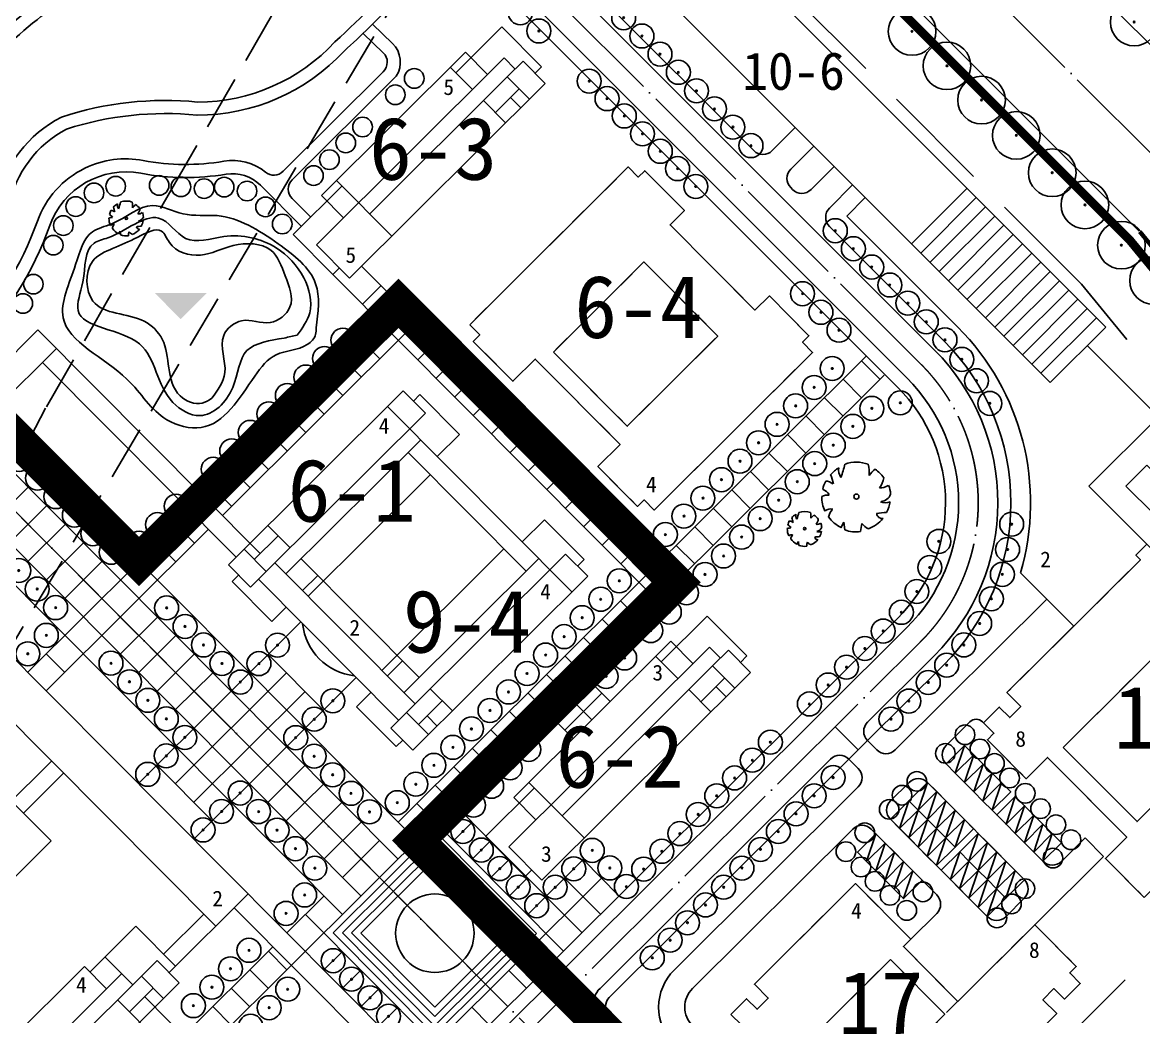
# Model space of a CAD drawing. Extents: x 38883873 to 41204444, y -39183004 to -36939090.
# Drawn here: x 39764102 to 40021309, y -38479578 to -38251559 of the extents above; entities that cross this region are included whole.
import ezdxf

# ---------------------------------------------------------------- set-up
doc = ezdxf.new("R2010")
doc.units = 0
doc.header["$LTSCALE"] = 1000
doc.header["$MEASUREMENT"] = 0
for name, pattern in [('CENT', [15, 13, -1, 0, -1]), ('DASH', [0.35, 0.25, -0.1]), ('DOTE', [2.42, 2, -0.2, 0.02, -0.2])]:
    doc.linetypes.add(name, pattern=pattern)
doc.layers.get('0').update_dxf_attribs({"linetype": 'CONTINUOUS'})
for name, color, linetype in [('00禁止开口段', 30, 'CONTINUOUS'), ('1-CEG', 220, 'CONTINUOUS'), ('A-FACE', 4, 'CONTINUOUS'), ('DOTE', 1, 'DOTE'), ('LH', 104, 'CONTINUOUS'), ('PUB_DIM', 3, 'CONTINUOUS'), ('PUB_TEXT', 4, 'CONTINUOUS'), ('TREE1', 62, 'CONTINUOUS'), ('W', 5, 'CONTINUOUS'), ('人行道', 251, 'CONTINUOUS'), ('停车', 165, 'CONTINUOUS'), ('现状河道', 151, 'CONTINUOUS'), ('立面1', 131, 'CONTINUOUS'), ('等高线', 250, 'DASH'), ('范围', 7, 'CONTINUOUS'), ('道路中心线', 5, 'CENT')]:
    doc.layers.add(name, color=color, linetype=linetype)
doc.styles.add('-黑体', font='SIMHEI.TTF')
doc.styles.get("Standard").update_dxf_attribs({"font": 'SimSun.ttf', "height": 20})

# ---------------------------------------------------------------- blocks, each defined once
blk = doc.blocks.new('suh')
at = {"layer": '立面1', "linetype": 'DASH', "ltscale": 30}
for points in [[(1028860, 497215), (1037747, 488284), (1042638, 493151), (1060836, 474862), (1055945, 469995), (1064833, 461064), (1066321, 462545), (1068720, 460135), (1072335, 463732), (1069937, 466142), (1072488, 468681), (1075663, 465492), (1108837, 498502), (1105663, 501692), (1108215, 504231), (1110613, 501821), (1114228, 505418), (1111830, 507828), (1113319, 509310), (1104431, 518241), (1101135, 514961), (1098596, 517513), (1101892, 520793), (1088772, 533978), (1085476, 530698), (1082937, 533250), (1086233, 536530), (1077346, 545461), (1075857, 543980), (1073459, 546390), (1069844, 542793), (1072242, 540383), (1069690, 537844), (1065458, 542097), (1062906, 539557), (1063964, 538494), (1033341, 508023), (1036516, 504833), (1033964, 502294), (1031565, 504704), (1027950, 501107), (1030348, 498697), (1028860, 497215)], [(1046250, 495475), (1063179, 478463), (1093589, 508722), (1076660, 525735), (1046250, 495475)]]:
    blk.add_lwpolyline(points, dxfattribs=at)
blk = doc.blocks.new('sue')
at = {"layer": '立面1', "linetype": 'DASH', "ltscale": 30}
for p, q in [((998579, 464210), (975400, 441145)), ((1011276, 451451), (998579, 464210)), ((1039710, 454774), (992925, 408221)), ((1039710, 454774), (1049232, 445205)), ((1011276, 451451), (1009574, 449758)), ((1009574, 449758), (1022059, 437211)), ((1006597, 446796), (988309, 428597)), ((1006597, 446796), (1019082, 434249)), ((1049232, 445205), (1047743, 443724)), ((1047743, 443724), (1050141, 441314)), ((975400, 441145), (978574, 437955)), ((1044128, 440126), (1041576, 437587)), ((1046526, 437716), (1044128, 440126)), ((1050141, 441314), (1046526, 437716)), ((973624, 437826), (970008, 434229)), ((976022, 435416), (973624, 437826)), ((978574, 437955), (976022, 435416)), ((1041576, 437587), (1044750, 434397)), ((970008, 434229), (972407, 431819)), ((1044750, 434397), (1013277, 403080)), ((972407, 431819), (970918, 430338)), ((970918, 430338), (979805, 421406)), ((988309, 428597), (1000793, 416051)), ((979805, 421406), (984697, 426273)), ((984697, 426273), (997816, 413088)), ((1002447, 398652), (992925, 408221)), ((1010103, 406270), (1007551, 403730)), ((1013277, 403080), (1010103, 406270)), ((1009949, 401320), (1006334, 397723)), ((1007551, 403730), (1009949, 401320)), ((1003936, 400133), (1002447, 398652)), ((1006334, 397723), (1003936, 400133))]:
    blk.add_line(p, q, dxfattribs=at)
blk = doc.blocks.new('sdihi')
at = {"layer": '现状河道', "linetype": 'DASH', "ltscale": 50}
for points in [[(41878336, -39038113), (41908102, -38992495), (42021709, -38801593), (42048629, -38759764), (42054582, -38748359), (42082859, -38699270), (42201077, -38493736), (42218027, -38469775, 0.0655866), (42257715, -38394406, 0.0396637), (42276603, -38327312), (42305346, -38205349), (42347214, -38058028), (42382881, -37923619), (42467274, -37614872)], [(42110551, -39232996), (41915160, -39072336, -0.3704711), (41908653, -39035113), (42216721, -38517121), (42276586, -38418515, 0.0701513), (42287603, -38392857), (42347712, -38171793), (42390437, -38008618), (42500784, -37614872)]]:
    blk.add_lwpolyline(points, format="xyb", dxfattribs=at)
blk = doc.blocks.new('7')
at = {"layer": 'TREE1', "linetype": 'ByBlock'}
blk.add_circle((0, 0), 3.64, dxfattribs=at)
at = {"layer": 'TREE1', "linetype": 'Continuous', "ltscale": 10}
blk.add_circle((0, 0), 0.121, dxfattribs=at)
blk = doc.blocks.new('sdji')
at = {"linetype": 'Continuous', "ltscale": 10}
for radius in [2750, 184]:
    blk.add_circle((512091, 867961), radius, dxfattribs=at)
blk = doc.blocks.new('sij')
at = {"layer": 'TREE1', "linetype": 'Continuous', "ltscale": 10}
blk.add_circle((327690, 1006813), 2250, dxfattribs=at)
blk = doc.blocks.new('M_F13')
for p, q in [((-515, 179), (-397, 193)), ((-484, 239), (-484, 239)), ((-397, 193), (-484, 239))]:
    blk.add_line(p, q)
blk.add_circle((-3, 3), 38.2)
for centre, radius, start, end in [((-8, 3), 532, 89.3321, 114.3856), ((-175, 449), 193, 352.0775, 26.6128), ((-8, 3), 531, 62.8767, 77.7021), ((-8, 3), 527, 126.0751, 153.6245), ((-356, 208), 224, 48.5203, 80.5151), ((-325, 399), 130, 343.6555, 39.76), ((-85, 589), 202, 304.1868, 338.5411), ((80, 476), 154, 315.8454, 359.7651), ((-244, 1929), 1632, 285.4397, 290.7099), ((-8, 3), 523, 31.4098, 49.4752), ((-8, 3), 537, 160.8426, 187.275), ((412, 44), 234, 83.5323, 121.6544), ((959, 2091), 1965, 250.0865, 256.3451), ((-8, 3), 534, 340.3307, 19.43), ((-610, -942), 880, 77.3728, 85.4649), ((-5, -500), 587, 134.7782, 147.3315), ((-8, 3), 524, 200.8103, 231.4392), ((-251, -396), 87.2, 97.741, 188.8107), ((-1350, -519), 1108, 2.9465, 10.9238), ((-8, 3), 514, 305.394, 326.2464), ((358, 465), 656, 266.7455, 282.0146), ((0, -631), 545, 39.6536, 53.993), ((-8, 3), 522, 243.1498, 261.8356), ((125, -442), 220, 160.6009, 199.3991), ((100, -357), 178, 186.1912, 248.4952), ((-8, 3), 527, 274.7236, 290.3277), ((296, -376), 163, 170.6314, 220.6278), ((325, -118), 300, 230.4582, 263.1093)]:
    blk.add_arc(centre, radius, start, end)
at = {"width": 0.8, "flags": 9}
for tag, p in [('XSIZE', (-62, 12)), ('YSIZE', (9, 6))]:
    blk.add_attdef(tag, p, '', height=0.2, dxfattribs=at)
blk = doc.blocks.new('siuweh')
at = {"layer": '立面1', "linetype": 'Continuous', "ltscale": 10}
for p, q in [((39863527, -38263111), (39874089, -38252601)), ((39883188, -38261745), (39874089, -38252601)), ((39832698, -38291248), (39865731, -38258379)), ((39870809, -38263482), (39865731, -38258379)), ((39831538, -38302559), (39874602, -38259709)), ((39867336, -38266939), (39862257, -38261835)), ((39874602, -38259709), (39877141, -38262261)), ((39875333, -38264059), (39878948, -38260462)), ((39884027, -38265566), (39878948, -38260462)), ((39881699, -38263227), (39883188, -38261745)), ((39843789, -38295447), (39875333, -38264059)), ((39880412, -38269163), (39875333, -38264059)), ((39839156, -38310215), (39884027, -38265566)), ((39872626, -38272255), (39878084, -38266824)), ((39874954, -38274594), (39869875, -38269491)), ((39878427, -38271138), (39876099, -38268799)), ((39848868, -38300551), (39836171, -38287792)), ((39826241, -38300212), (39837441, -38289068)), ((39837776, -38296352), (39832698, -38291248)), ((39835340, -38309357), (39826241, -38300212)), ((39839156, -38310215), (39831538, -38302559)), ((39835340, -38309357), (39836829, -38307875))]:
    blk.add_line(p, q, dxfattribs=at)
blk = doc.blocks.new('sppw')
at = {"layer": '立面1', "linetype": 'Continuous', "lineweight": -3, "ltscale": 10}
for p, q in [((39905637, -38214437), (39892909, -38227165)), ((40012622, -38321422), (39905637, -38214437)), ((39999894, -38334150), (39892878, -38227134)), ((39968074, -38302330), (39980802, -38289603)), ((39953225, -38295966), (39957468, -38291724)), ((39970196, -38304452), (39982924, -38291724)), ((39972317, -38306573), (39985045, -38293845)), ((39978681, -38321422), (39953225, -38295966)), ((39974438, -38308694), (39987166, -38295966)), ((39976560, -38310816), (39989288, -38298088)), ((39978681, -38312937), (39991409, -38300209)), ((39980802, -38315058), (39993530, -38302330)), ((39982924, -38317180), (39995651, -38304452)), ((39985045, -38319301), (39997773, -38306573)), ((39987166, -38321422), (39999894, -38308694)), ((39989288, -38323544), (40002015, -38310816)), ((39991409, -38325665), (40004137, -38312937)), ((39993530, -38327786), (40006258, -38315058)), ((39995651, -38329908), (40008379, -38317180)), ((39997773, -38332029), (40010501, -38319301)), ((39999894, -38334150), (40012622, -38321422)), ((40024699, -38341985), (40008379, -38325665)), ((40008782, -38357902), (40024699, -38341985)), ((40024165, -38351004), (40028942, -38346227)), ((40028942, -38346227), (40035306, -38352591)), ((40030529, -38357368), (40024165, -38351004)), ((40017267, -38357902), (40022044, -38353125)), ((40028408, -38359489), (40022044, -38353125)), ((40030529, -38357368), (40035306, -38352591)), ((40022085, -38371205), (40008782, -38357902)), ((40023631, -38364266), (40017267, -38357902)), ((40023631, -38364266), (40028408, -38359489)), ((39993071, -38377773), (40005280, -38390043))]:
    blk.add_line(p, q, dxfattribs=at)
for centre, major_axis, start_param, end_param in [((39905922, -38227353), (-3728, 3728), 3.9269908, 10.2101761), ((39938376, -38361727), (-41369, 39212), 3.6148747, 4.6856357)]:
    blk.add_ellipse(centre, major_axis=major_axis, ratio=1, start_param=start_param, end_param=end_param, dxfattribs=at)

msp = doc.modelspace()

# ---------------------------------------------------------------- hatches: boundary and pattern name
at = {"layer": 'PUB_DIM', "linetype": 'Continuous'}
msp.add_hatch(color=256, dxfattribs=at).paths.add_polyline_path([(39806413, -38313590), (39794413, -38313590), (39800413, -38319590)])

# ---------------------------------------------------------------- linework, layer by layer
at = {"layer": '00禁止开口段', "const_width": 1000}
msp.add_lwpolyline([(39973380, -38561498), (40012744, -38522135), (40046177, -38481630), (40104554, -38423253, 0.4142136), (40104554, -38390727), (40053012, -38339184), (40020438, -38299547)], format="xyb", dxfattribs=at)
at = {"layer": 'A-FACE'}
for p, q in [((39967014, -38333090), (39795505, -38161581)), ((39973378, -38326726), (39834139, -38187487)), ((39860545, -38496308), (39966943, -38390436)), ((39957986, -38412045), (39973291, -38396816)), ((39957977, -38416286), (39953724, -38420518)), ((39896616, -38473111), (39949486, -38420503))]:
    msp.add_line(p, q, dxfattribs=at)
at = {"layer": 'A-FACE', "linetype": 'Continuous'}
for p, q in [((39954844, -38188691), (40042931, -38276778)), ((39932216, -38211318), (40020304, -38299406))]:
    msp.add_line(p, q, dxfattribs=at)
msp.add_lwpolyline([(40053104, -38339297), (40020500, -38299622)], dxfattribs=at)
at = {"layer": 'A-FACE'}
for centre, radius, start, end in [((39938376, -38361727), 49500, 314.85794, 45), ((39938376, -38361727), 40500, 314.85794, 45), ((39960104, -38414170), 3000, 134.85794, 224.85794), ((39951598, -38422634), 3000, 44.85794, 134.85794)]:
    msp.add_arc(centre, radius, start, end, dxfattribs=at)
at = {"layer": 'A-FACE', "linetype": 'Continuous'}
msp.add_arc((39900849, -38477364), 6000, 134.85794, 224.85794, dxfattribs=at)
at = {"layer": 'DOTE', "linetype": 'Continuous', "ltscale": 10}
msp.add_line((39932027, -38472156), (39932027, -38472156), dxfattribs=at)
at = {"layer": 'W', "flags": 128}
for points in [[(39839956, -38210698, -0.0511052), (39817930, -38233222, -0.140712), (39784302, -38243196, 0.2104494), (39765555, -38248599, 0.0540291), (39749858, -38264008, -0.0154799), (39734813, -38294682, -0.0422093), (39723074, -38310943, -0.0422093)], [(39842090, -38212833, -0.0508624), (39819705, -38235648, -0.1423052), (39784104, -38246198, 0.2134695), (39767447, -38250928, 0.0531452), (39752427, -38265608, -0.0153368), (39737426, -38296157, -0.042859), (39725196, -38313076, -0.0397694)], [(39859281, -38230024, -0.0295451), (39853361, -38237618, -0.0403972), (39835799, -38255982, -0.2101361), (39804292, -38269813, 0.1035566), (39773049, -38273251, 0.2243536), (39758137, -38292677, -0.0380832), (39743761, -38316958, -0.0265738), (39736911, -38324849, -0.0181654)]]:
    msp.add_lwpolyline(points, format="xyb", dxfattribs=at)
at = {"layer": 'W'}
for centre, radius, start, end in [((39731120, -38138297), 160504, 311.70592, 317.31543), ((39804318, -38227069), 45744, 269.77979, 317.24236), ((39796883, -38346149), 73695, 84.30892, 107.91665), ((39786150, -38298745), 25663, 117.72166, 168.57813)]:
    msp.add_arc(centre, radius, start, end, dxfattribs=at)
at = {"layer": '人行道'}
for p, q in [((39930095, -38213439), (40018183, -38301527)), ((39931865, -38280971), (39871923, -38221029)), ((39964892, -38335211), (39861317, -38231635)), ((39846890, -38258513), (39842296, -38254061)), ((39848978, -38256358), (39844441, -38251962)), ((39846841, -38262868), (39823889, -38285707)), ((39849864, -38263889), (39825964, -38287671)), ((39936108, -38280971), (39941411, -38275667)), ((39940351, -38285213), (39945654, -38279910)), ((39945017, -38289880), (39950321, -38284577)), ((39828119, -38298343), (39818714, -38288891)), ((39940775, -38289880), (39940351, -38289456)), ((39949260, -38294123), (39954563, -38288820)), ((39830246, -38296227), (39825954, -38291913)), ((39975499, -38324604), (39949260, -38298365)), ((39841921, -38307464), (39914079, -38379981)), ((39835340, -38309357), (39909826, -38384213)), ((39846365, -38311930), (39842112, -38316163)), ((39850386, -38315971), (39805763, -38360373)), ((39854618, -38320224), (39809996, -38364626)), ((39841880, -38324435), (39846112, -38328688)), ((39859062, -38324690), (39854809, -38328922)), ((39837627, -38328667), (39841859, -38332920)), ((39957747, -38328065), (39850303, -38434977)), ((39863294, -38328943), (39859041, -38333175)), ((39956620, -38329186), (39960852, -38333439)), ((39961829, -38332467), (39825826, -38467797)), ((39833373, -38332899), (39837606, -38337153)), ((39867526, -38333196), (39863273, -38337428)), ((39952367, -38333418), (39956599, -38337671)), ((39829120, -38337131), (39833352, -38341385)), ((39871758, -38337449), (39867505, -38341681)), ((39948125, -38337639), (39952358, -38341892)), ((39756985, -38341195), (39854535, -38439230)), ((39824867, -38341364), (39829099, -38345617)), ((39875990, -38341702), (39871737, -38345935)), ((39943872, -38341871), (39948104, -38346124)), ((39752732, -38345427), (39850282, -38443462)), ((39820614, -38345596), (39824846, -38349849)), ((39880222, -38345956), (39875969, -38350188)), ((39939619, -38346103), (39943851, -38350356)), ((39816361, -38349828), (39820593, -38354081)), ((39884454, -38350209), (39880201, -38354441)), ((39935366, -38350335), (39939598, -38354588)), ((39744226, -38353892), (39841776, -38451927)), ((39812108, -38354060), (39816340, -38358313)), ((39888687, -38354462), (39884433, -38358694)), ((39931113, -38354567), (39935345, -38358820)), ((39755885, -38357103), (39867189, -38468960)), ((39739972, -38358124), (39837523, -38456159)), ((39765428, -38358187), (39756922, -38366651)), ((39807855, -38358292), (39812087, -38362545)), ((39892919, -38358715), (39888666, -38362947)), ((39926860, -38358799), (39931092, -38363052)), ((39769660, -38362440), (39761154, -38370904)), ((39802574, -38363547), (39765323, -38400613)), ((39897151, -38362968), (39892898, -38367200)), ((39922607, -38363031), (39926839, -38367284)), ((39773892, -38366693), (39765386, -38375157)), ((39799348, -38366756), (39803580, -38371009)), ((39901383, -38367221), (39897130, -38371453)), ((39918353, -38367263), (39922586, -38371517)), ((39806806, -38367800), (39769555, -38404866)), ((39778125, -38370946), (39769618, -38379411)), ((39795095, -38370988), (39799327, -38375242)), ((39905615, -38371475), (39901362, -38375707)), ((39914100, -38371496), (39918332, -38375749)), ((39782357, -38375199), (39773850, -38383664)), ((39901341, -38384192), (39905573, -38388445)), ((39964336, -38418423), (39999099, -38383832)), ((39795053, -38387959), (39786547, -38396423)), ((39827966, -38389066), (39790716, -38426132)), ((39858428, -38494181), (39964827, -38388310)), ((39897088, -38388424), (39901320, -38392677)), ((39799285, -38392212), (39790779, -38400676)), ((39892835, -38392656), (39897067, -38396909)), ((39769576, -38396381), (39773808, -38400634)), ((39803517, -38396465), (39795011, -38404929)), ((39820488, -38396507), (39833184, -38409267)), ((39888581, -38396888), (39898949, -38407307)), ((39824720, -38400760), (39799201, -38426153)), ((39807749, -38400718), (39799243, -38409183)), ((39957977, -38416286), (39975407, -38398942)), ((39840663, -38401825), (39803412, -38438891)), ((39884328, -38401120), (39894696, -38411540)), ((39828952, -38405014), (39803433, -38430406)), ((39880075, -38405352), (39890443, -38415772)), ((39897046, -38405394), (39888539, -38413859)), ((39875822, -38409585), (39880054, -38413838)), ((39871569, -38413817), (39875801, -38418070)), ((39976006, -38417391), (39981422, -38412001)), ((39984577, -38412195), (39984392, -38412009)), ((39960093, -38418412), (39957977, -38416286)), ((39867316, -38418049), (39871548, -38422302)), ((39898732, -38475237), (39953724, -38420518)), ((39953724, -38420518), (39955840, -38422644)), ((39794969, -38421900), (39807665, -38434659)), ((39828910, -38421984), (39820404, -38430448)), ((39863063, -38422281), (39867295, -38426534)), ((39833142, -38426237), (39824636, -38434701)), ((39858809, -38426513), (39892454, -38460324)), ((39963246, -38430087), (39967500, -38425855)), ((39993961, -38448195), (39971742, -38425866)), ((39913597, -38468910), (39955830, -38426887)), ((39837374, -38430490), (39828868, -38438955)), ((39854556, -38430745), (39888200, -38464557)), ((39985454, -38456659), (39963236, -38434330)), ((39987634, -38433330), (39986576, -38432267)), ((39841818, -38434956), (39833312, -38443420)), ((39867274, -38435019), (39863020, -38439251)), ((39917830, -38473164), (39954601, -38436574)), ((39958844, -38436585), (39973868, -38451683)), ((39858783, -38437120), (39835391, -38460396)), ((39858778, -38439241), (39837512, -38460401)), ((39846050, -38439209), (39837544, -38447674)), ((39858778, -38439241), (39879938, -38460507)), ((39858783, -38437120), (39882060, -38460512)), ((39871506, -38439272), (39867253, -38443505)), ((40002456, -38443973), (40007873, -38438584)), ((40012105, -38442837), (40007873, -38438584)), ((39858773, -38441362), (39839633, -38460407)), ((39858773, -38441362), (39877817, -38460501)), ((39858767, -38443483), (39841755, -38460412)), ((39858767, -38443483), (39875696, -38460496)), ((39875738, -38443526), (39871485, -38447758)), ((39892708, -38443568), (39879949, -38456264)), ((39892708, -38443568), (39900960, -38451860)), ((39996337, -38458527), (40012105, -38442837)), ((39896940, -38447821), (39854409, -38490142)), ((39879970, -38447779), (39875717, -38452011)), ((39888455, -38447800), (39896707, -38456092)), ((39833290, -38451906), (39824784, -38460370)), ((39989697, -38456670), (39993950, -38452437)), ((39829037, -38456138), (39862682, -38489949)), ((39967903, -38461851), (39973857, -38455926)), ((39835391, -38460396), (39858667, -38483788)), ((39837512, -38460401), (39858673, -38481667)), ((39839633, -38460407), (39858678, -38479546)), ((39841755, -38460412), (39858683, -38477424)), ((39882060, -38460512), (39858667, -38483788)), ((39879938, -38460507), (39858673, -38481667)), ((39877817, -38460501), (39858678, -38479546)), ((39875696, -38460496), (39858683, -38477424)), ((39821594, -38463544), (39801037, -38483999)), ((39820531, -38464602), (39824763, -38468855)), ((39837502, -38464644), (39833248, -38468876)), ((39879928, -38464749), (39883947, -38468789)), ((39825826, -38467797), (39805270, -38488252)), ((39816278, -38468834), (39820510, -38473087)), ((39841734, -38468897), (39837481, -38473129)), ((39875675, -38468981), (39879694, -38473021)), ((39812025, -38473066), (39816257, -38477319)), ((39845966, -38473150), (39841713, -38477382)), ((39871422, -38473213), (39875441, -38477253)), ((39807772, -38477298), (39812004, -38481551)), ((39850198, -38477403), (39845945, -38481636)), ((39867168, -38477446), (39871188, -38481485)), ((39898722, -38479480), (39921787, -38502660))]:
    msp.add_line(p, q, dxfattribs=at)
msp.add_lwpolyline([(40050787, -38341202), (40018183, -38301527)], dxfattribs=at)
msp.add_circle((39858725, -38460454), 9000, dxfattribs=at)
for centre, radius, start, end in [((40437444, -37706090), 767000, 210.10706, 210.10706), ((40150696, -37835001), 454624, 214.21121, 214.21121), ((39844803, -38260667), 6000, 327.51649, 45.90093), ((39844803, -38260667), 3000, 312.80916, 45.90093), ((39933987, -38278849), 3000, 225, 315), ((39787837, -38304400), 21554, 115.83434, 160.38945), ((39787837, -38304400), 21554, 79.31365, 115.83434), ((39801606, -38231431), 52703, 259.31365, 279.54336), ((39812334, -38295239), 12000, 51.00547, 99.54336), ((39942472, -38287335), 3000, 135, 225), ((39787837, -38304400), 18554, 79.31365, 160.38945), ((39801607, -38231422), 55712, 259.31497, 279.54182), ((39812334, -38295239), 9000, 44.85794, 99.54182), ((39821773, -38283581), 3000, 231.00547, 314.85794), ((39828080, -38289797), 3000, 134.85794, 224.85794), ((39942896, -38287759), 3000, 225, 315), ((39951381, -38296244), 3000, 135, 225), ((39697950, -38272375), 73868, 315.29464, 340.38945), ((39697950, -38272375), 76868, 315.29464, 340.38945), ((39938376, -38361727), 52500, 314.85794, 45), ((39938376, -38361727), 37500, 314.85794, 45), ((39982904, -38413490), 2100, 44.85794, 134.85794), ((39962220, -38416296), 3000, 224.85794, 314.85794), ((39978122, -38419518), 3000, 134.85794, 224.85794), ((39953714, -38424760), 3000, 314.85794, 44.85794), ((39969616, -38427982), 3000, 44.85794, 134.85794), ((39965362, -38432214), 3000, 134.85794, 224.85794), ((39956717, -38438701), 3000, 44.85794, 134.85794), ((40000340, -38441847), 3000, 224.85794, 314.85794), ((39991834, -38450311), 3000, 314.85794, 44.85794), ((39971741, -38453799), 3000, 314.85794, 44.85794), ((39987581, -38454543), 3000, 224.85794, 314.85794), ((39922062, -38477417), 12000, 134.85794, 224.85794), ((39900849, -38477364), 3000, 134.85794, 224.85794), ((39922062, -38477417), 6000, 134.85794, 224.85794)]:
    msp.add_arc(centre, radius, start, end, dxfattribs=at)
at = {"layer": '停车', "linetype": 'Continuous', "ltscale": 10}
for points in [[(39978111, -38423760), (39975995, -38421634), (39980248, -38417402), (39982364, -38419528), (39978111, -38423760), (39980248, -38417402)], [(39980227, -38425887), (39978111, -38423760), (39982364, -38419528), (39984481, -38421655), (39980227, -38425887), (39982364, -38419528)], [(39982343, -38428013), (39980227, -38425887), (39984481, -38421655), (39986597, -38423781), (39982343, -38428013), (39984481, -38421655)], [(39984460, -38430140), (39982343, -38428013), (39986597, -38423781), (39988713, -38425908), (39984460, -38430140), (39986597, -38423781)], [(39969605, -38432225), (39967489, -38430098), (39971742, -38425866), (39973858, -38427992), (39969605, -38432225), (39971742, -38425866)], [(39986576, -38432267), (39984460, -38430140), (39988713, -38425908), (39990829, -38428034), (39986576, -38432267), (39988713, -38425908)], [(39971721, -38434351), (39969605, -38432225), (39973858, -38427992), (39975974, -38430119), (39971721, -38434351), (39973858, -38427992)], [(39989750, -38435456), (39987634, -38433330), (39991887, -38429098), (39994003, -38431224), (39989750, -38435456), (39991887, -38429098)], [(39965352, -38436457), (39963236, -38434330), (39967489, -38430098), (39969605, -38432225), (39965352, -38436457), (39967489, -38430098)], [(39973837, -38436478), (39971721, -38434351), (39975974, -38430119), (39978090, -38432246), (39973837, -38436478), (39975974, -38430119)], [(39991866, -38437583), (39989750, -38435456), (39994003, -38431224), (39996119, -38433351), (39991866, -38437583), (39994003, -38431224)], [(39967468, -38438583), (39965352, -38436457), (39969605, -38432225), (39971721, -38434351), (39967468, -38438583), (39969605, -38432225)], [(39969584, -38440710), (39967468, -38438583), (39971721, -38434351), (39973837, -38436478), (39969584, -38440710), (39971721, -38434351)], [(39975953, -38438604), (39973837, -38436478), (39978090, -38432246), (39980206, -38434372), (39975953, -38438604), (39978090, -38432246)], [(39978069, -38440731), (39975953, -38438604), (39980206, -38434372), (39982322, -38436499), (39978069, -38440731), (39980206, -38434372)], [(39993982, -38439710), (39991866, -38437583), (39996119, -38433351), (39998235, -38435477), (39993982, -38439710), (39996119, -38433351)], [(39971700, -38442836), (39969584, -38440710), (39973837, -38436478), (39975953, -38438604), (39971700, -38442836), (39973837, -38436478)], [(39996098, -38441836), (39993982, -38439710), (39998235, -38435477), (40000351, -38437604), (39996098, -38441836), (39998235, -38435477)], [(39957764, -38444007), (39955648, -38441880), (39959902, -38437648), (39962018, -38439774), (39957764, -38444007), (39959902, -38437648)], [(39973816, -38444963), (39971700, -38442836), (39975953, -38438604), (39978069, -38440731), (39973816, -38444963), (39975953, -38438604)], [(39981243, -38443921), (39979127, -38441794), (39983380, -38437562), (39985496, -38439689), (39981243, -38443921), (39983380, -38437562)], [(39998214, -38443963), (39996098, -38441836), (40000351, -38437604), (40002467, -38439731), (39998214, -38443963), (40000351, -38437604)], [(39959881, -38446133), (39957764, -38444007), (39962018, -38439774), (39964134, -38441901), (39959881, -38446133), (39962018, -38439774)], [(39961997, -38448260), (39959881, -38446133), (39964134, -38441901), (39966250, -38444028), (39961997, -38448260), (39964134, -38441901)], [(39976990, -38448153), (39974874, -38446026), (39979127, -38441794), (39981243, -38443921), (39976990, -38448153), (39979127, -38441794)], [(39983359, -38446047), (39981243, -38443921), (39985496, -38439689), (39987613, -38441815), (39983359, -38446047), (39985496, -38439689)], [(39985475, -38448174), (39983359, -38446047), (39987613, -38441815), (39989729, -38443942), (39985475, -38448174), (39987613, -38441815)], [(39964113, -38450386), (39961997, -38448260), (39966250, -38444028), (39968366, -38446154), (39964113, -38450386), (39966250, -38444028)], [(39979106, -38450279), (39976990, -38448153), (39981243, -38443921), (39983359, -38446047), (39979106, -38450279), (39981243, -38443921)], [(39987592, -38450300), (39985475, -38448174), (39989729, -38443942), (39991845, -38446068), (39987592, -38450300), (39989729, -38443942)], [(39966229, -38452513), (39964113, -38450386), (39968366, -38446154), (39970482, -38448281), (39966229, -38452513), (39968366, -38446154)], [(39981222, -38452406), (39979106, -38450279), (39983359, -38446047), (39985475, -38448174), (39981222, -38452406), (39983359, -38446047)], [(39989708, -38452427), (39987592, -38450300), (39991845, -38446068), (39993961, -38448195), (39989708, -38452427), (39991845, -38446068)], [(39983338, -38454533), (39981222, -38452406), (39985475, -38448174), (39987592, -38450300), (39983338, -38454533), (39985475, -38448174)], [(39985454, -38456659), (39983338, -38454533), (39987592, -38450300), (39989708, -38452427), (39985454, -38456659), (39987592, -38450300)]]:
    msp.add_lwpolyline(points, dxfattribs=at)
at = {"layer": '立面1', "linetype": 'Continuous', "ltscale": 10}
for p, q in [((39767674, -38322095), (39724044, -38365509)), ((39728276, -38369762), (39771907, -38326348)), ((39813153, -38374179), (39768717, -38329522)), ((39855283, -38336913), (39853794, -38338394)), ((39883850, -38365621), (39878746, -38370700)), ((39892949, -38374766), (39883850, -38365621)), ((39874570, -38372316), (39846570, -38400177)), ((39828036, -38374605), (39855122, -38401825)), ((39882555, -38374528), (39851648, -38405281)), ((39888709, -38373482), (39852203, -38409808)), ((39893788, -38378586), (39888709, -38373482)), ((39892949, -38374766), (39891460, -38376247)), ((39854188, -38407833), (39822024, -38375509)), ((39850395, -38411606), (39818231, -38379283)), ((39893788, -38378586), (39853666, -38418509)), ((39910639, -38398215), (39921201, -38387705)), ((39930300, -38396849), (39921201, -38387705)), ((39875673, -38440625), (39921714, -38394813)), ((39876833, -38429314), (39912843, -38393483)), ((39917921, -38398586), (39912843, -38393483)), ((39921714, -38394813), (39924253, -38397365)), ((39922445, -38399163), (39926060, -38395566)), ((39931139, -38400670), (39926060, -38395566)), ((39851313, -38397997), (39847840, -38401453)), ((39914448, -38402043), (39909369, -38396939)), ((39928811, -38398330), (39930300, -38396849)), ((39883291, -38448281), (39931139, -38400670)), ((39887924, -38433514), (39922445, -38399163)), ((39927524, -38404267), (39922445, -38399163)), ((39919738, -38407359), (39925196, -38401928)), ((39844047, -38405227), (39840751, -38408507)), ((39862740, -38409480), (39857661, -38404377)), ((39922066, -38409698), (39916987, -38404594)), ((39925539, -38406242), (39923211, -38403903)), ((39849850, -38417651), (39840751, -38408507)), ((39860412, -38407141), (39854954, -38412572)), ((39852203, -38409808), (39848588, -38413405)), ((39857281, -38414912), (39852203, -38409808)), ((39859266, -38412937), (39856939, -38410597)), ((39853666, -38418509), (39848588, -38413405)), ((39851339, -38416170), (39849850, -38417651)), ((39893002, -38438618), (39880306, -38425858)), ((39870376, -38438279), (39881576, -38427134)), ((39881911, -38434418), (39876833, -38429314)), ((39879475, -38447423), (39870376, -38438279)), ((39883291, -38448281), (39875673, -38440625)), ((39879475, -38447423), (39880963, -38445942)), ((39797749, -38469494), (39815896, -38451437)), ((39796487, -38465248), (39805702, -38456079)), ((39779577, -38469378), (39790139, -38458869)), ((39799238, -38468013), (39790139, -38458869)), ((39789398, -38472302), (39783050, -38465922)), ((39791383, -38470327), (39794998, -38466730)), ((39800077, -38471833), (39794998, -38466730)), ((39746542, -38509868), (39786859, -38469750)), ((39748028, -38513468), (39791383, -38470327)), ((39753780, -38492508), (39778307, -38468103)), ((39778307, -38468103), (39783385, -38473206)), ((39796461, -38475431), (39791383, -38470327)), ((39759955, -38511756), (39800077, -38471833)), ((39788676, -38478523), (39794134, -38473092)), ((39812675, -38495694), (39792149, -38475066)), ((39807932, -38497875), (39785925, -38475758))]:
    msp.add_line(p, q, dxfattribs=at)
at = {"layer": '立面1', "color": 1, "linetype": 'Continuous', "ltscale": 10}
for p, q in [((39818670, -38373344), (39767674, -38322095)), ((39851467, -38336055), (39811345, -38375977)), ((39851467, -38336055), (39856545, -38341158)), ((39855283, -38336913), (39864382, -38346057)), ((39856545, -38341158), (39820039, -38377484)), ((39890172, -38382183), (39847851, -38339652)), ((39864382, -38346057), (39859278, -38351135)), ((39855469, -38347307), (39824563, -38378061)), ((39852563, -38350199), (39879648, -38377420)), ((39857641, -38355303), (39829642, -38383165)), ((39820419, -38366949), (39825497, -38372053)), ((39822746, -38369288), (39817288, -38374719)), ((39814960, -38372380), (39820039, -38377484)), ((39811345, -38375977), (39816424, -38381081)), ((39820039, -38377484), (39816424, -38381081)), ((39813673, -38378317), (39812184, -38379798)), ((39812184, -38379798), (39821283, -38388942)), ((39831845, -38378432), (39828372, -38381889)), ((39824580, -38385662), (39821283, -38388942)), ((39760083, -38431641), (39770787, -38420990)), ((39764323, -38432925), (39773538, -38423755)), ((39761572, -38430160), (39770671, -38439304)), ((39760109, -38449814), (39770671, -38439304))]:
    msp.add_line(p, q, dxfattribs=at)
at = {"layer": '立面1', "linetype": 'DASH', "ltscale": 30}
for p, q in [((39943065, -38324897), (39944553, -38323416)), ((39945393, -38327236), (39943065, -38324897)), ((39909028, -38363421), (39945393, -38327236)), ((39905212, -38362563), (39906700, -38361082)), ((39906700, -38361082), (39909028, -38363421))]:
    msp.add_line(p, q, dxfattribs=at)
at = {"layer": '立面1', "linetype": 'Continuous'}
for p, q in [((39731466, -38366588), (39915990, -38552029)), ((39733756, -38383775), (39808453, -38458843)), ((39812706, -38454611), (39912800, -38555203))]:
    msp.add_line(p, q, dxfattribs=at)
at = {"layer": '立面1', "linetype": 'DASH', "ltscale": 30}
for points in [[(39903071, -38284705), (39866707, -38320889), (39869035, -38323229), (39867546, -38324710), (39876645, -38333854), (39881749, -38328776), (39901217, -38348340), (39896113, -38353419), (39905212, -38362563), (39906700, -38361082), (39909028, -38363421), (39945393, -38327236), (39943065, -38324897), (39944553, -38323416), (39935454, -38314272), (39932158, -38317552), (39912691, -38297987), (39915987, -38294707), (39906888, -38285563), (39905399, -38287044), (39903071, -38284705)], [(39906694, -38306493), (39885925, -38327160), (39902853, -38344172), (39923623, -38323505), (39906694, -38306493)]]:
    msp.add_lwpolyline(points, dxfattribs=at)
at = {"layer": '立面1', "linetype": 'Continuous', "ltscale": 10}
msp.add_ellipse((39841657, -38388137), major_axis=(9454, 9408), ratio=1, start_param=2.4602722, end_param=3.8228649, dxfattribs=at)
at = {"layer": '等高线', "linetype": 'Continuous', "ltscale": 10}
msp.add_lwpolyline([(39866707, -38320889), (39903071, -38284705), (39905399, -38287044), (39906888, -38285563), (39915987, -38294707), (39912691, -38297987), (39932158, -38317552), (39935454, -38314272), (39944553, -38323416), (39943065, -38324897), (39945393, -38327236), (39909028, -38363421), (39906700, -38361082), (39905212, -38362563), (39896113, -38353419), (39901217, -38348340), (39881749, -38328776), (39876645, -38333854), (39867546, -38324710), (39869035, -38323229)], close=True, dxfattribs=at)
for points in [[(39885925, -38327160), (39906694, -38306493), (39923623, -38323505), (39902853, -38344172), (39885925, -38327160)], [(40021460, -38452238), (40012572, -38443306), (40017464, -38438440), (39999266, -38420151), (39994374, -38425018), (39985487, -38416086), (39986976, -38414605), (39984577, -38412195), (39988193, -38408598), (39990591, -38411008), (39993143, -38408468), (39989969, -38405279), (40020591, -38374807), (40019533, -38373744), (40022085, -38371205)], [(40002878, -38417826), (40033288, -38387567), (40050216, -38404579), (40019806, -38434839), (40002878, -38417826)], [(39926635, -38479073), (39930251, -38475475), (39932649, -38477885), (39935201, -38475346), (39932027, -38472156), (39955206, -38449091), (39967903, -38461851), (39966201, -38463544), (39978686, -38476090), (39996337, -38458527), (40005859, -38468097), (40004370, -38469578), (40006768, -38471988), (40003153, -38475585), (40000755, -38473175), (39998203, -38475715), (40001377, -38478904), (39969904, -38510222)], [(39963224, -38466506), (39975709, -38479053), (39957420, -38497251), (39944936, -38484704), (39963224, -38466506)], [(39929034, -38481483), (39926635, -38479073)]]:
    msp.add_lwpolyline(points, dxfattribs=at)
for points in [[(39831512, -38321617), (39831375, -38311486), (39822745, -38302314), (39808773, -38295880), (39800965, -38295470), (39793979, -38293553), (39784591, -38297740), (39780144, -38299577), (39776309, -38307106), (39773432, -38319289), (39788089, -38333390), (39797267, -38342698), (39805075, -38344478), (39817403, -38332705), (39822334, -38327777), (39829457, -38325450), (39831375, -38323122), (39831512, -38321617)], [(39827129, -38323259), (39830005, -38318194), (39828635, -38310117), (39822334, -38303273), (39810280, -38300672), (39801513, -38301082), (39795349, -38296428), (39789870, -38297797), (39783706, -38300946), (39780555, -38302178), (39777953, -38311076), (39776857, -38317647), (39790966, -38325313), (39794801, -38331747), (39798637, -38338729), (39804801, -38341740), (39812335, -38335306), (39815622, -38326819), (39824115, -38323944), (39827129, -38323259)], [(39648344, -38521787), (39630746, -38502606), (39614710, -38482033), (39597646, -38466582), (39587770, -38448114), (39587237, -38434261), (39581371, -38431064), (39572306, -38440388), (39568307, -38451311), (39569107, -38465697), (39569900, -38486252), (39564035, -38505167), (39557902, -38515823), (39562435, -38527544), (39592587, -38550042), (39616317, -38570821), (39645154, -38605294), (39664084, -38624742), (39694788, -38642690), (39734782, -38673059), (39755350, -38698176), (39782546, -38704304), (39815075, -38682725), (39834539, -38656618), (39850803, -38636371), (39840405, -38629178), (39818104, -38640033), (39802581, -38634696), (39787893, -38617018), (39774373, -38612015), (39751673, -38615017), (39726145, -38603307), (39709274, -38581731), (39682519, -38561704), (39654176, -38528665), (39648344, -38521787)], [(39659087, -38547539), (39655221, -38536396), (39640350, -38520944), (39625483, -38510068), (39611460, -38490119), (39592665, -38473637), (39584686, -38457178), (39585275, -38444576), (39581745, -38437993), (39576215, -38439286), (39571156, -38450924), (39576653, -38473848), (39573833, -38505791), (39570070, -38515253), (39579661, -38530097), (39608058, -38548136), (39644198, -38582778), (39671243, -38614528), (39711809, -38634456), (39747399, -38658935), (39763287, -38690348), (39799459, -38687983), (39812982, -38665353), (39832876, -38651831), (39842412, -38642421), (39837703, -38635951), (39825694, -38641950), (39803561, -38645714), (39784118, -38626634), (39772988, -38621825), (39742608, -38622727), (39717341, -38611307), (39702000, -38584558), (39683821, -38570277), (39664975, -38559350), (39659087, -38547539)]]:
    msp.add_spline(points, degree=3, dxfattribs=at)
at = {"layer": '等高线', "linetype": 'Continuous', "ltscale": 10, "end_tangent": (0.7721121, 0.6354864)}
msp.add_spline([(39807540, -38337770), (39810554, -38331884), (39810280, -38323396), (39814389, -38319974), (39820964, -38320385), (39825485, -38316825), (39824389, -38309707), (39821101, -38303820), (39812472, -38302725), (39804938, -38304915), (39797815, -38302041), (39796034, -38299440), (39790555, -38300809), (39784802, -38303410), (39780144, -38306421), (39780282, -38315456), (39792062, -38320111), (39796171, -38324218), (39797678, -38330789), (39800281, -38337223), (39805349, -38338865), (39807540, -38337770)], degree=3, dxfattribs=at)
at = {"layer": '范围', "color": 1, "linetype": 'DASH', "ltscale": 50}
for points, const_width in [([(39727275, -37603786), (39309838, -37602478), (39267254, -37697480), (39215453, -37815637), (39203656, -37841696, -0.0375387), (39200633, -37850208, 0.1308835), (39198294, -37865085), (39212418, -38000000), (39219106, -38069414), (39219411, -38084620, -0.195535), (39216767, -38101984), (39156180, -38203680), (39625395, -38659790), (39748451, -38760972), (39960509, -38548914), (40086169, -38423253), (40107609, -38401814, 0.1316525), (40102432, -38392848), (40050787, -38341202), (40018183, -38301527), (39930095, -38213439, -0.2363782)], 2000), ([(39222264, -37800102), (39294204, -37831641), (39414047, -37831641), (39414047, -37911020), (39414047, -37958979), (39590820, -37958979), (39590820, -38141407), (39632801, -38141407, -0.6227318), (39705645, -38289600), (39790842, -38375220), (39850386, -38315971), (39914079, -38379981), (39854535, -38439230), (39886063, -38470915), (39962096, -38547326), (39748451, -38760972), (39625395, -38659790), (39156180, -38203680), (39216767, -38101984, 0.195535), (39219411, -38084620), (39219106, -38069414), (39198294, -37865085, -0.1294591), (39200633, -37850208), (39203656, -37841696)], 8000)]:
    msp.add_lwpolyline(points, format="xyb", close=True, dxfattribs=dict(at, const_width=const_width))
at = {"layer": '范围', "color": 1, "linetype": 'DASH', "ltscale": 100}
msp.add_lwpolyline([(39758123, -38730086), (39949902, -38538307), (40075562, -38412647), (40088290, -38399919), (40039663, -38351291), (40007058, -38311616), (39909848, -38214406, -0.234658), (39710172, -37618732), (39335954, -37617560)], format="xyb", dxfattribs=at)
at = {"layer": '道路中心线', "ltscale": 2}
for p, q in [((39970196, -38329908), (39798959, -38158671)), ((39581820, -38182173), (40169829, -38773104)), ((39942469, -38201065), (40242123, -38500718)), ((39788481, -38574363), (39970117, -38393626)), ((39955851, -38418402), (39950561, -38413085))]:
    msp.add_line(p, q, dxfattribs=at)
msp.add_arc((39938376, -38361727), 45000, 314.85794, 45, dxfattribs=at)

# ---------------------------------------------------------------- block references
at = {"layer": 'A-FACE', "linetype": 'Continuous'}
msp.add_blockref('sue', (38956627, -38913302), dxfattribs=at)
at = {"layer": 'LH', "xscale": 1500.000000000704, "yscale": 1500, "zscale": 1500, "rotation": 90.28739875665877}
for p in [(40019145, -38251466), (39968202, -38253621), (39976204, -38261518), (39984136, -38269373), (39992114, -38277468), (40000351, -38286036), (40007852, -38293406), (40016229, -38302650), (40023605, -38310770)]:
    msp.add_blockref('7', p, dxfattribs=at)
at = {"layer": 'TREE1', "linetype": 'Continuous'}
for p, rotation in [((40743745, -38765743), 89.71588559147328), ((40767445, -38766866), 89.71588559147328), ((40747993, -38769912), 89.71588559147328), ((40771636, -38771062), 89.71588559147328), ((40775784, -38775212), 89.71588559147328), ((40779995, -38779390), 89.71588559147328), ((40759547, -38781415), 89.71588559147328), ((40784143, -38783635), 89.71588559147328), ((40763627, -38785428), 89.71588559147328), ((40788291, -38787785), 89.71588559147328), ((40767595, -38789403), 89.71588559147328), ((40771770, -38793495), 89.71588559147328), ((40792502, -38791963), 89.71588559147328), ((40796650, -38796208), 89.71588559147328), ((40775850, -38797507), 89.71588559147328), ((40779818, -38801483), 89.71588559147328), ((40783993, -38805574), 89.71588559147328), ((40816002, -38815717), 89.71588559147328), ((40820142, -38819846), 89.71588559147328), ((40824352, -38824054), 89.71588559147328), ((40808491, -38830162), 89.71588559147328), ((40828489, -38828173), 89.71588559147328), ((40832653, -38832352), 89.71588559147328), ((40812706, -38834438), 89.71588559147328), ((40836869, -38836625), 89.71588559147328), ((40816849, -38838539), 89.71588559147328), ((38972227, -37808036), 269.7158855914733), ((40841157, -38840750), 89.71588559147328), ((38967973, -37812268), 269.7158855914733), ((40845032, -38845229), 89.71588559147328), ((38963720, -37816500), 269.7158855914733), ((40848383, -38850132), 89.71588559147328), ((38959467, -37820732), 269.7158855914733), ((40830905, -38855205), 89.71588559147328), ((40851442, -38855326), 89.71588559147328), ((38955214, -37824964), 269.7158855914733), ((40824391, -38856470), 89.71588559157412), ((40820032, -38860596), 89.71588559157412), ((38950961, -37829196), 269.7158855914733), ((38946708, -37833429), 269.7158855914733), ((40815531, -38864907), 89.71588559157412), ((38897912, -37835429), 269.7158855914733), ((38942454, -37837661), 269.7158855914733), ((40811277, -38869139), 89.71588559157412), ((38902144, -37839682), 269.7158855914733), ((40807273, -38873292), 89.71588559157412), ((38906376, -37843935), 269.7158855914733), ((38933948, -37846125), 269.7158855914733), ((40803020, -38877524), 89.71588559157412), ((38910608, -37848188), 269.7158855914733), ((38929695, -37850357), 269.7158855914733), ((40798767, -38881756), 89.71588559157412), ((40856460, -38883041), 89.71588559147328), ((38914841, -37852442), 269.7158855914733), ((40794513, -38885988), 89.71588559157412), ((38925442, -37854589), 269.7158855914733), ((40839742, -38886980), 89.71588559147328), ((40855525, -38888839), 89.71588559147328), ((38919073, -37856695), 269.7158855914733), ((40790366, -38890327), 89.71588559157412), ((40837668, -38892971), 89.71588559147328), ((39035623, -37863242), 269.7158855914733), ((40786113, -38894559), 89.71588559157412), ((40854325, -38894538), 89.71588559147328), ((40781860, -38898791), 89.71588559157412), ((40834702, -38898475), 89.71588559147328), ((39031370, -37867474), 269.7158855914733), ((40851805, -38900147), 89.71588559147328), ((38931769, -37869454), 269.7158855914733), ((39027117, -37871706), 269.7158855914733), ((40777914, -38903210), 89.71588559157412), ((40831157, -38903240), 89.71588559147328), ((38936001, -37873707), 269.7158855914733), ((40849107, -38905815), 89.71588559147328), ((39022970, -37876044), 269.7158855914733), ((40773661, -38907442), 89.71588559157412), ((40826992, -38907545), 89.71588559147328), ((38940233, -37877960), 269.7158855914733), ((38957204, -37878002), 269.7158855914733), ((40822778, -38911543), 89.71588559147328), ((40845485, -38910727), 89.71588559147328), ((38944465, -37882214), 269.7158855914733), ((38952951, -37882235), 269.7158855914733), ((39018717, -37880276), 269.7158855914733), ((40767675, -38913716), 89.71588559157412), ((39014463, -37884508), 269.7158855914733), ((40818566, -38915836), 89.71588559147328), ((40841555, -38915371), 89.71588559147328), ((38948697, -37886467), 269.7158855914733), ((40763422, -38917948), 89.71588559157412), ((40814356, -38919916), 89.71588559147328), ((40837336, -38919331), 89.71588559147328), ((39010210, -37888741), 269.7158855914733), ((38969900, -37890762), 269.7158855914733), ((40810058, -38924263), 89.71588559147328), ((40832859, -38923600), 89.71588559147328), ((38965647, -37894994), 269.7158855914733), ((39005957, -37892973), 269.7158855914733), ((40828769, -38927757), 89.71588559147328), ((39001704, -37897205), 269.7158855914733), ((38961394, -37899226), 269.7158855914733), ((40801102, -38933032), 89.71588559147328), ((38997451, -37901437), 269.7158855914733), ((38965626, -37903479), 269.7158855914733), ((40796958, -38937174), 89.71588559147328), ((38969858, -37907732), 269.7158855914733), ((38993092, -37905563), 269.7158855914733), ((38988945, -37909901), 269.7158855914733), ((40792895, -38941236), 89.71588559147328), ((40815495, -38941143), 89.71588559147328), ((38974090, -37911986), 269.7158855914733), ((40788796, -38945332), 89.71588559147328), ((40811140, -38945331), 89.71588559147328), ((38984691, -37914133), 269.7158855914733), ((38978322, -37916239), 269.7158855914733), ((40784541, -38949609), 89.71588559147328), ((40806996, -38949473), 89.71588559147328), ((38999736, -37920747), 269.7158854056759), ((40802933, -38953535), 89.71588559147328), ((40780342, -38954000), 89.71588559147328), ((39003969, -37925000), 269.7158854056759), ((39029424, -37925063), 269.7158854056759), ((40776196, -38958064), 89.71588559147328), ((40798834, -38957631), 89.71588559147328), ((39008201, -37929253), 269.7158854056759), ((39025171, -37929295), 269.7158854056759), ((39033444, -37929102), 269.7158854056759), ((40772038, -38962150), 89.71588559147328), ((40794579, -38961908), 89.71588559147328), ((39012433, -37933506), 269.7158854056759), ((39020918, -37933527), 269.7158854056759), ((40768075, -38966152), 89.71588559147328), ((40790380, -38966299), 89.71588559147328), ((39016665, -37937759), 269.7158854056759), ((40786234, -38970363), 89.71588559147328), ((40782076, -38974449), 89.71588559147328), ((40778113, -38978451), 89.71588559147328), ((40774015, -38982492), 89.71588559147328), ((40690375, -38989699), 89.71588559187573), ((40686122, -38993931), 89.71588559187573), ((40681869, -38998163), 89.71588559187573)]:
    msp.add_blockref('sdji', p, dxfattribs=dict(at, rotation=rotation))
for p in [(39526294, -39271208), (39521950, -39274957), (39514448, -39282356), (39510598, -39286007), (39506847, -39289854), (39503194, -39293504), (39457816, -39295935), (39467786, -39295764), (39472771, -39296062), (39478096, -39296488), (39482695, -39296141), (39452832, -39297467), (39487942, -39297048), (39448645, -39300613), (39492180, -39300679), (39496014, -39304611), (39445792, -39304964), (39443504, -39309457), (39438928, -39318405), (39436511, -39322834), (39652658, -39421759), (39656062, -39425018), (39648152, -39426024), (39659418, -39428324), (39641602, -39432446), (39662870, -39431679), (39638191, -39435617), (39666467, -39435182), (39635256, -39438868), (39669993, -39438707), (39673519, -39442385), (39629664, -39444232), (39676969, -39445833), (39625331, -39448563), (39672830, -39450047), (39628782, -39452092), (39631991, -39455380), (39635441, -39458588), (39642984, -39457786), (39666403, -39457047), (39663325, -39460543), (39639293, -39462037), (39659968, -39463759)]:
    msp.add_blockref('sij', p, dxfattribs=at)
at = {"layer": 'TREE1', "rotation": 89.71588540334568}
for p, xscale, yscale, zscale in [((39787950, -38296452), 7.464959973320438, 7.464959979057312, 7.464960000000002), ((39955474, -38360270), 14.92991994664088, 14.92991995811462, 14.92992), ((39943570, -38367662), 7.464959973320438, 7.464959979057312, 7.464960000000002)]:
    msp.add_blockref('M_F13', p, dxfattribs=dict(at, xscale=xscale, yscale=yscale, zscale=zscale))
at = {"layer": 'TREE1', "linetype": 'Continuous', "xscale": -1}
for p, rotation in [((39437791, -37462976), 179.9999998141007), ((39433643, -37467315), 179.9999998141007), ((39429390, -37471547), 179.9999998141007), ((39425137, -37475779), 179.9999998141007), ((39420884, -37480011), 179.9999998141007), ((39416631, -37484243), 179.9999998141007), ((39412378, -37488475), 179.9999998141007), ((39408124, -37492707), 179.9999998141007), ((39403765, -37496833), 179.9999998141007), ((39399512, -37501065), 179.9999998141007), ((39251169, -37509313), 180), ((39255401, -37513566), 180), ((39259633, -37517819), 180), ((39257496, -37524178), 180), ((39253243, -37528410), 180), ((39272329, -37530579), 180), ((39276561, -37534832), 180), ((39280793, -37539085), 180), ((39285025, -37543338), 180), ((39289258, -37547591), 180), ((40392346, -39286254), 359.9999998144033), ((39285004, -37551823), 180), ((39280751, -37556055), 180), ((40388093, -39290486), 359.9999998144033), ((40383840, -39294718), 359.9999998144033), ((39301954, -37560351), 180), ((40379693, -39299056), 359.9999998144033), ((39297701, -37564583), 180), ((39306186, -37564604), 180), ((39293448, -37568815), 180), ((39310418, -37568857), 180), ((39314650, -37573110), 180), ((39319094, -37577576), 180), ((39316745, -37583722), 179.9999998141013), ((39312492, -37587954), 179.9999998141013), ((39303986, -37596418), 179.9999998141013), ((39323284, -37598800), 180), ((39299733, -37600650), 179.9999998141013), ((39295479, -37604882), 179.9999998141013), ((39327516, -37603053), 180), ((39331748, -37607306), 180), ((39291226, -37609115), 179.9999998141013), ((39335980, -37611559), 180)]:
    msp.add_blockref('sdji', p, dxfattribs=dict(at, rotation=rotation))
at = {"layer": 'W'}
msp.add_blockref('sdihi', (-2284987, 408618), dxfattribs=at)
at = {"layer": '立面1', "linetype": 'Continuous'}
for name in ['sppw', 'siuweh']:
    msp.add_blockref(name, (0, 0), dxfattribs=at)
at = {"layer": '等高线', "linetype": 'Continuous', "ltscale": 10}
msp.add_blockref('suh', (38956627, -38913302), dxfattribs=at)

# ---------------------------------------------------------------- texts
at = {"layer": '1-CEG', "style": '-黑体'}
for s, p in [('5', (39860678, -38268201)), ('5', (39838211, -38306697)), ('4', (39845831, -38345893)), ('4', (39907157, -38359315)), ('2', (39997595, -38376510)), ('4', (39882892, -38383915)), ('2', (39839128, -38392176)), ('3', (39908628, -38402492)), ('8', (39991885, -38417690)), ('3', (39883081, -38444080)), ('2', (39807661, -38454306)), ('4', (39954217, -38457086)), ('8', (39995023, -38466111)), ('4', (39776405, -38474094))]:
    msp.add_text(s, height=3600, dxfattribs=at).set_placement(p)
at = {"layer": 'PUB_TEXT', "color": 2, "style": '-黑体'}
for s, height, p in [('10-6', 8640, (39929271, -38267031)), ('6-3', 14400, (39843655, -38287674)), ('6-4', 14400, (39890730, -38323952)), ('9-4', 14400, (39851402, -38396115)), ('13', 14400, (40014445, -38418121)), ('6-2', 14400, (39886461, -38427097)), ('17', 14400, (39951233, -38483550))]:
    msp.add_text(s, height=height, rotation=0.0523, dxfattribs=at).set_placement(p)
at = {"layer": 'PUB_TEXT', "color": 1, "style": '-黑体'}
msp.add_text('6-1', height=14400, rotation=0.0523, dxfattribs=at).set_placement((39824972, -38366083))

doc.saveas('drawing.dxf')
